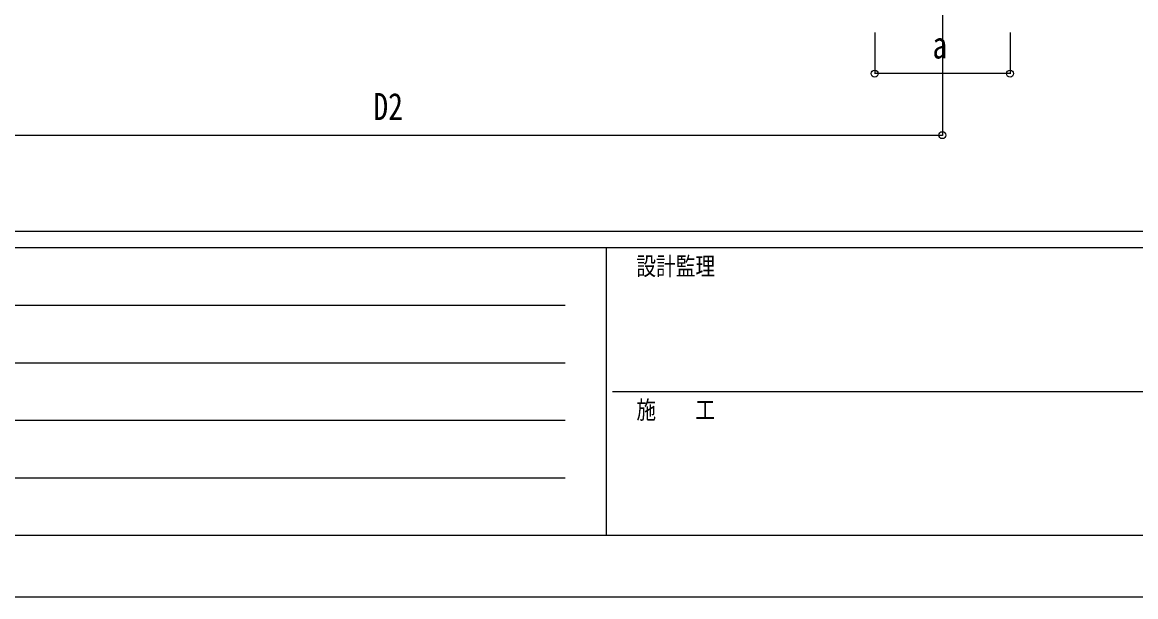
# Model space of a CAD drawing. Units: millimetres, scale not verified. Extents: x -16820 to 16820, y -11880 to 11880.
# Drawn here: x -8067 to -2638, y -11880 to -9081 of the extents above; entities that cross this region are included whole.
import ezdxf
from ezdxf.enums import TextEntityAlignment as Align

# ---------------------------------------------------------------- set-up
doc = ezdxf.new("R2010")
doc.units = ezdxf.units.MM
doc.header["$LTSCALE"] = 60
for name, color, linetype in [('0-3_YKK_12', 2, 'Continuous'), ('0-6_YKK_D', 6, 'Continuous'), ('0-7_YKK_ZWAK', 7, 'Continuous')]:
    doc.layers.add(name, color=color, linetype=linetype)
doc.styles.add('ＭＳ ゴシック', font='')
doc.styles.get('ＭＳ ゴシック').set_extended_font_data('MS Gothic')

msp = doc.modelspace()

# ---------------------------------------------------------------- linework, layer by layer
at = {"layer": '0-3_YKK_12'}
msp.add_line((-3581.29, -8781.35), (-3581.29, -9281.35), dxfattribs=at)
at = {"layer": '0-6_YKK_D'}
for p, q in [((-3911.29, -9131.35), (-3911.29, -9332.35)), ((-3581.29, -9131.35), (-3581.29, -9632.35)), ((-3251.29, -9131.35), (-3251.29, -9332.35)), ((-3251.29, -9331.35), (-3911.29, -9331.35)), ((-8917.79, -9631.35), (-3581.29, -9631.35))]:
    msp.add_line(p, q, dxfattribs=at)
for centre in [(-3911.29, -9331.35), (-3251.29, -9331.35), (-3581.29, -9631.35)]:
    msp.add_circle(centre, 17, dxfattribs=at)
at = {"layer": '0-7_YKK_ZWAK'}
for p, q in [((15580.08, -10100), (-15619.92, -10100)), ((-5219.92, -10180), (-15619.92, -10180)), ((-5219.92, -10180), (-5219.92, -11580)), ((-19.92, -10180), (-5219.92, -10180)), ((-15449.92, -10460), (-5419.92, -10460)), ((-15449.92, -10740), (-5419.92, -10740)), ((-5189.92, -10880), (-19.92, -10880)), ((-15449.92, -11020), (-5419.92, -11020)), ((-15449.92, -11300), (-5419.92, -11300)), ((-15619.92, -11580), (-5219.92, -11580)), ((-5219.92, -11580), (-19.92, -11580))]:
    msp.add_line(p, q, dxfattribs=at)
msp.add_lwpolyline([(-16820, -11880), (16820, -11880), (16820, 11880), (-16820, 11880)], close=True, dxfattribs=at)

# ---------------------------------------------------------------- texts
at = {"layer": '0-6_YKK_D', "style": 'ＭＳ ゴシック', "width": 0.8}
for s, p in [('a', (-3629.29, -9297.35)), ('D2', (-6355.14, -9597.35))]:
    msp.add_text(s, height=132, dxfattribs=at).set_placement(p, align=Align.BOTTOM_LEFT)
at = {"layer": '0-7_YKK_ZWAK', "style": 'ＭＳ ゴシック', "width": 0.8}
for s, p in [('設計監理', (-5073.25, -10340)), ('施\u3000\u3000工', (-5073.25, -11040))]:
    msp.add_text(s, height=87.98, dxfattribs=at).set_placement(p, align=Align.BOTTOM_LEFT)

doc.saveas('drawing.dxf')
